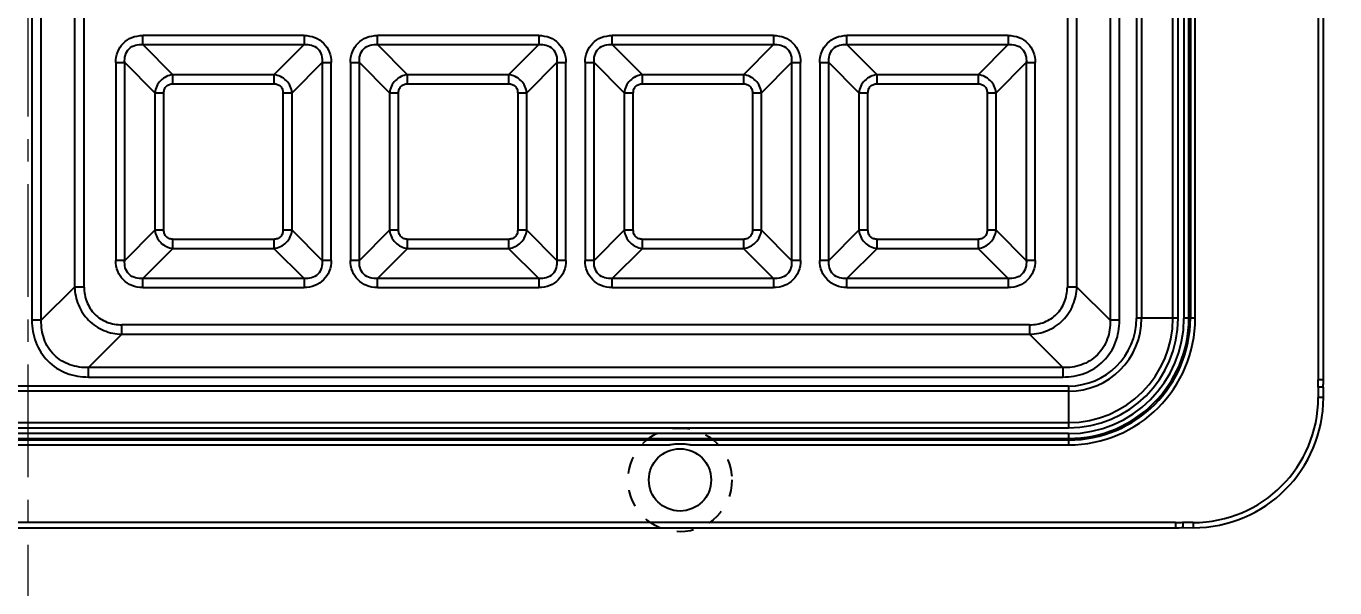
# Model space of a CAD drawing. Header units: millimetres. Extents: x -174 to 1895, y -261 to 458.
# Drawn here: x 1233.8 to 1359.9, y 128.7 to 182.8 of the extents above; entities that cross this region are included whole.
import ezdxf

# ---------------------------------------------------------------- set-up
doc = ezdxf.new("R2010")
doc.units = ezdxf.units.MM
doc.header["$LTSCALE"] = 16.335
doc.header["$PDMODE"] = 3
doc.header["$PDSIZE"] = 0.3125
doc.linetypes.add('CENTER', pattern=[0.6, 0.375, -0.075, 0.075, -0.075])
doc.linetypes.add('HIDDEN', pattern=[0.2, 0.1, -0.1])
doc.layers.get('0').update_dxf_attribs({"linetype": 'CONTINUOUS'})
doc.layers.get('Defpoints').update_dxf_attribs({"linetype": 'CONTINUOUS'})
doc.layers.add('250', color=7, linetype='CONTINUOUS')
doc.layers.add('center', color=1, linetype='CENTER', lineweight=9)
doc.styles.get("Standard").update_dxf_attribs({"font": 'txt', "width": 0.8})
doc.dimstyles.get("Standard").update_dxf_attribs({"dimtxt": 0.15625, "dimasz": 0.1875, "dimexe": 0.125, "dimexo": 0.0625, "dimtad": 0, "dimtih": 1, "dimtoh": 1, "dimdsep": 46, "dimtxsty": 'Standard', "dimcen": 0.09, "dimadec": 0, "dimazin": 0, "dimtp": 0.01, "dimtm": 0.01, "dimtfac": 1, "dimtofl": 0, "dimtmove": 0, "dimatfit": 3, "dimfxl": 0, "dimtolj": 1, "dimarcsym": 0})

# ---------------------------------------------------------------- blocks, each defined once
blk = doc.blocks.new('*D77')
at = {"color": 6, "lineweight": -2}
for p, q in [((1355.52, 337.5), (1448.8, 337.5)), ((1448.8, 331.5), (1448.8, 247.3)), ((1448.8, 58.5), (1448.8, 224.9)), ((1343.01, 52.5), (1448.8, 52.5))]:
    blk.add_line(p, q, dxfattribs=at)
at = {"color": 6}
for points in [[(1447.8, 331.5), (1449.8, 331.5), (1448.8, 337.5)], [(1447.8, 58.5), (1449.8, 58.5), (1448.8, 52.5)]]:
    blk.add_solid(points, dxfattribs=at)
at = {"layer": 'Defpoints', "color": 0}
for p in [(1355.52, 337.5), (1343.01, 52.5), (1448.8, 52.5)]:
    blk.add_point(p, dxfattribs=at)
at = {"color": 4, "insert": (1448.8, 236.1), "char_height": 6, "attachment_point": 5, "rotation": 90}
blk.add_mtext('\\A1;285.00', dxfattribs=at)

msp = doc.modelspace()

# ---------------------------------------------------------------- linework, layer by layer
at = {"layer": '250', "color": 7, "linetype": 'Continuous'}
for p, q in [((1358.328, 279.4), (1358.328, 148.75)), ((1358.831, 148.75), (1358.831, 279.4)), ((1234.392, 263.419), (1234.392, 154.479)), ((1235.303, 154.479), (1235.303, 263.419)), ((1338.277, 263.419), (1338.277, 154.479)), ((1339.188, 154.479), (1339.188, 263.419)), ((1340.813, 263.219), (1340.813, 154.679)), ((1341.315, 263.219), (1341.315, 154.679)), ((1344.33, 154.679), (1344.33, 263.219)), ((1344.833, 154.679), (1344.833, 263.219)), ((1345.397, 263.219), (1345.397, 154.679)), ((1345.864, 154.679), (1345.864, 263.219)), ((1346.013, 263.219), (1346.013, 154.679)), ((1346.48, 154.679), (1346.48, 263.219)), ((1238.511, 260.211), (1238.511, 157.687)), ((1239.422, 157.687), (1239.422, 260.211)), ((1334.158, 260.211), (1334.158, 157.687)), ((1335.069, 157.687), (1335.069, 260.211)), ((1245.084, 181.041), (1245.084, 181.911)), ((1260.62, 181.911), (1245.084, 181.911)), ((1260.62, 181.911), (1260.62, 181.041)), ((1267.696, 181.041), (1267.696, 181.911)), ((1283.232, 181.911), (1267.696, 181.911)), ((1283.232, 181.911), (1283.232, 181.041)), ((1290.309, 181.041), (1290.309, 181.911)), ((1305.845, 181.911), (1290.309, 181.911)), ((1305.845, 181.911), (1305.845, 181.041)), ((1312.921, 181.041), (1312.921, 181.911)), ((1328.457, 181.911), (1312.921, 181.911)), ((1328.457, 181.911), (1328.457, 181.041)), ((1245.084, 181.041), (1247.985, 178.14)), ((1245.084, 181.041), (1260.62, 181.041)), ((1257.718, 178.14), (1260.62, 181.041)), ((1267.696, 181.041), (1270.597, 178.14)), ((1267.696, 181.041), (1283.232, 181.041)), ((1280.331, 178.14), (1283.232, 181.041)), ((1290.309, 181.041), (1293.21, 178.14)), ((1290.309, 181.041), (1305.845, 181.041)), ((1302.943, 178.14), (1305.845, 181.041)), ((1312.921, 181.041), (1315.822, 178.14)), ((1312.921, 181.041), (1328.457, 181.041)), ((1325.556, 178.14), (1328.457, 181.041)), ((1242.473, 179.3), (1242.473, 160.247)), ((1242.473, 179.3), (1243.343, 179.3)), ((1243.343, 160.247), (1243.343, 179.3)), ((1246.244, 176.399), (1243.343, 179.3)), ((1262.36, 179.3), (1259.459, 176.399)), ((1262.36, 179.3), (1262.36, 160.247)), ((1262.36, 179.3), (1263.231, 179.3)), ((1263.231, 160.247), (1263.231, 179.3)), ((1265.085, 179.3), (1265.085, 160.247)), ((1265.085, 179.3), (1265.956, 179.3)), ((1265.956, 160.247), (1265.956, 179.3)), ((1268.857, 176.399), (1265.956, 179.3)), ((1284.973, 179.3), (1282.072, 176.399)), ((1284.973, 179.3), (1284.973, 160.247)), ((1284.973, 179.3), (1285.843, 179.3)), ((1285.843, 160.247), (1285.843, 179.3)), ((1287.698, 179.3), (1287.698, 160.247)), ((1287.698, 179.3), (1288.568, 179.3)), ((1288.568, 160.247), (1288.568, 179.3)), ((1291.469, 176.399), (1288.568, 179.3)), ((1307.585, 179.3), (1304.684, 176.399)), ((1307.585, 179.3), (1307.585, 160.247)), ((1307.585, 179.3), (1308.456, 179.3)), ((1308.456, 160.247), (1308.456, 179.3)), ((1310.31, 179.3), (1310.31, 160.247)), ((1310.31, 179.3), (1311.181, 179.3)), ((1311.181, 160.247), (1311.181, 179.3)), ((1314.082, 176.399), (1311.181, 179.3)), ((1330.198, 179.3), (1327.297, 176.399)), ((1330.198, 179.3), (1330.198, 160.247)), ((1330.198, 179.3), (1331.068, 179.3)), ((1331.068, 160.247), (1331.068, 179.3)), ((1247.985, 177.27), (1247.985, 178.14)), ((1257.718, 178.14), (1247.985, 178.14)), ((1257.718, 178.14), (1257.718, 177.27)), ((1270.597, 177.27), (1270.597, 178.14)), ((1280.331, 178.14), (1270.597, 178.14)), ((1280.331, 178.14), (1280.331, 177.27)), ((1293.21, 177.27), (1293.21, 178.14)), ((1302.943, 178.14), (1293.21, 178.14)), ((1302.943, 178.14), (1302.943, 177.27)), ((1315.822, 177.27), (1315.822, 178.14)), ((1325.556, 178.14), (1315.822, 178.14)), ((1325.556, 178.14), (1325.556, 177.27)), ((1247.985, 177.27), (1257.718, 177.27)), ((1270.597, 177.27), (1280.331, 177.27)), ((1293.21, 177.27), (1302.943, 177.27)), ((1315.822, 177.27), (1325.556, 177.27)), ((1246.244, 176.399), (1246.244, 163.148)), ((1246.244, 176.399), (1247.115, 176.399)), ((1247.115, 163.148), (1247.115, 176.399)), ((1258.589, 176.399), (1258.589, 163.148)), ((1258.589, 176.399), (1259.459, 176.399)), ((1259.459, 163.148), (1259.459, 176.399)), ((1268.857, 176.399), (1268.857, 163.148)), ((1268.857, 176.399), (1269.727, 176.399)), ((1269.727, 163.148), (1269.727, 176.399)), ((1281.201, 176.399), (1281.201, 163.148)), ((1281.201, 176.399), (1282.072, 176.399)), ((1282.072, 163.148), (1282.072, 176.399)), ((1291.469, 176.399), (1291.469, 163.148)), ((1291.469, 176.399), (1292.34, 176.399)), ((1292.34, 163.148), (1292.34, 176.399)), ((1303.814, 176.399), (1303.814, 163.148)), ((1303.814, 176.399), (1304.684, 176.399)), ((1304.684, 163.148), (1304.684, 176.399)), ((1314.082, 176.399), (1314.082, 163.148)), ((1314.082, 176.399), (1314.952, 176.399)), ((1314.952, 163.148), (1314.952, 176.399)), ((1326.426, 176.399), (1326.426, 163.148)), ((1326.426, 176.399), (1327.297, 176.399)), ((1327.297, 163.148), (1327.297, 176.399)), ((1243.343, 160.247), (1246.244, 163.148)), ((1247.115, 163.148), (1246.244, 163.148)), ((1259.459, 163.148), (1258.589, 163.148)), ((1259.459, 163.148), (1262.36, 160.247)), ((1265.956, 160.247), (1268.857, 163.148)), ((1269.727, 163.148), (1268.857, 163.148)), ((1282.072, 163.148), (1281.201, 163.148)), ((1282.072, 163.148), (1284.973, 160.247)), ((1288.568, 160.247), (1291.469, 163.148)), ((1292.34, 163.148), (1291.469, 163.148)), ((1304.684, 163.148), (1303.814, 163.148)), ((1304.684, 163.148), (1307.585, 160.247)), ((1311.181, 160.247), (1314.082, 163.148)), ((1314.952, 163.148), (1314.082, 163.148)), ((1327.297, 163.148), (1326.426, 163.148)), ((1327.297, 163.148), (1330.198, 160.247)), ((1247.985, 161.408), (1245.084, 158.506)), ((1247.985, 161.408), (1247.985, 162.278)), ((1257.718, 162.278), (1247.985, 162.278)), ((1247.985, 161.408), (1257.718, 161.408)), ((1257.718, 162.278), (1257.718, 161.408)), ((1260.62, 158.506), (1257.718, 161.408)), ((1270.597, 161.408), (1267.696, 158.506)), ((1270.597, 161.408), (1270.597, 162.278)), ((1280.331, 162.278), (1270.597, 162.278)), ((1270.597, 161.408), (1280.331, 161.408)), ((1280.331, 162.278), (1280.331, 161.408)), ((1283.232, 158.506), (1280.331, 161.408)), ((1293.21, 161.408), (1290.309, 158.506)), ((1293.21, 161.408), (1293.21, 162.278)), ((1302.943, 162.278), (1293.21, 162.278)), ((1293.21, 161.408), (1302.943, 161.408)), ((1302.943, 162.278), (1302.943, 161.408)), ((1305.845, 158.506), (1302.943, 161.408)), ((1315.822, 161.408), (1312.921, 158.506)), ((1315.822, 161.408), (1315.822, 162.278)), ((1325.556, 162.278), (1315.822, 162.278)), ((1315.822, 161.408), (1325.556, 161.408)), ((1325.556, 162.278), (1325.556, 161.408)), ((1328.457, 158.506), (1325.556, 161.408)), ((1243.343, 160.247), (1242.473, 160.247)), ((1263.231, 160.247), (1262.36, 160.247)), ((1265.956, 160.247), (1265.085, 160.247)), ((1285.843, 160.247), (1284.973, 160.247)), ((1288.568, 160.247), (1287.698, 160.247)), ((1308.456, 160.247), (1307.585, 160.247)), ((1311.181, 160.247), (1310.31, 160.247)), ((1331.068, 160.247), (1330.198, 160.247)), ((1235.303, 154.479), (1238.511, 157.687)), ((1239.422, 157.687), (1238.511, 157.687)), ((1245.084, 157.636), (1245.084, 158.506)), ((1260.62, 158.506), (1245.084, 158.506)), ((1245.084, 157.636), (1260.62, 157.636)), ((1260.62, 158.506), (1260.62, 157.636)), ((1267.696, 157.636), (1267.696, 158.506)), ((1283.232, 158.506), (1267.696, 158.506)), ((1267.696, 157.636), (1283.232, 157.636)), ((1283.232, 158.506), (1283.232, 157.636)), ((1290.309, 157.636), (1290.309, 158.506)), ((1305.845, 158.506), (1290.309, 158.506)), ((1290.309, 157.636), (1305.845, 157.636)), ((1305.845, 158.506), (1305.845, 157.636)), ((1312.921, 157.636), (1312.921, 158.506)), ((1328.457, 158.506), (1312.921, 158.506)), ((1312.921, 157.636), (1328.457, 157.636)), ((1328.457, 158.506), (1328.457, 157.636)), ((1335.069, 157.687), (1334.158, 157.687)), ((1335.069, 157.687), (1338.277, 154.479)), ((1235.303, 154.479), (1234.392, 154.479)), ((1243.065, 153.133), (1243.065, 154.043)), ((1330.515, 154.043), (1243.065, 154.043)), ((1330.515, 154.043), (1330.515, 153.133)), ((1339.188, 154.479), (1338.277, 154.479)), ((1344.833, 154.679), (1340.813, 154.679)), ((1346.48, 154.679), (1345.397, 154.679)), ((1243.065, 153.133), (1239.857, 149.925)), ((1243.065, 153.133), (1330.515, 153.133)), ((1333.723, 149.925), (1330.515, 153.133)), ((1239.857, 149.014), (1239.857, 149.925)), ((1333.723, 149.925), (1239.857, 149.925)), ((1239.857, 149.014), (1333.723, 149.014)), ((1333.723, 149.925), (1333.723, 149.014)), ((1334.28, 148.147), (1133.729, 148.147)), ((1334.28, 147.644), (1133.729, 147.644)), ((1334.28, 148.147), (1334.28, 144.127)), ((1358.831, 148.75), (1358.328, 148.75)), ((1358.328, 148.041), (1358.328, 147.041)), ((1358.831, 148.041), (1358.328, 148.041)), ((1358.831, 147.041), (1358.822, 148.041)), ((1358.831, 147.041), (1358.328, 147.041)), ((1133.729, 144.629), (1334.28, 144.629)), ((1133.729, 144.127), (1334.28, 144.127)), ((1334.281, 143.562), (1133.729, 143.562)), ((1133.729, 143.096), (1334.28, 143.096)), ((1334.28, 142.946), (1133.729, 142.946)), ((1172.195, 142.48), (1295.86, 142.48)), ((1297.82, 142.48), (1334.281, 142.48)), ((1334.28, 143.562), (1334.28, 142.48)), ((1344.578, 134.999), (1123.478, 134.999)), ((1344.578, 134.999), (1344.578, 134.496)), ((1345.286, 134.999), (1345.286, 134.496)), ((1346.286, 134.999), (1345.286, 134.999)), ((1346.286, 134.999), (1346.286, 134.496)), ((1123.478, 134.496), (1344.578, 134.496)), ((1345.286, 134.505), (1346.286, 134.496))]:
    msp.add_line(p, q, dxfattribs=at)
at = {"layer": '250', "color": 8, "linetype": 'HIDDEN'}
msp.add_circle((1296.84, 139.102), 5, dxfattribs=at)
at = {"layer": '250', "color": 7, "linetype": 'Continuous'}
msp.add_circle((1296.84, 139.102), 3, dxfattribs=at)
for centre, radius, start, end in [((1334.28, 154.679), 11.733, 270, 0), ((1334.28, 154.679), 11.583, 270, 0), ((1334.28, 154.679), 10.553, 270, 360), ((1334.28, 154.679), 10.05, 270, 0), ((1334.28, 154.679), 7.035, 270, 0), ((1334.28, 154.679), 6.532, 270, 0), ((1334.28, 154.679), 12.199, 270.00146, 359.99903), ((1334.28, 154.679), 11.117, 270.00097, 0.00007), ((1344.578, 148.75), 13.751, 357.04652, 0), ((1344.578, 148.75), 14.253, 357.15249, 360), ((1346.286, 147.041), 12.545, 270, 360), ((1346.286, 147.041), 12.042, 270, 0), ((1344.578, 148.75), 13.751, 270, 272.95349), ((1344.578, 148.75), 14.253, 270, 272.84752)]:
    msp.add_arc(centre, radius, start, end, dxfattribs=at)
for points, knots in [([(1242.473, 179.3), (1242.473, 179.656), (1242.59, 180.351), (1243.157, 181.227), (1244.033, 181.794), (1244.728, 181.911), (1245.084, 181.911)], [0, 0, 0, 0, 0.2598139, 0.5, 0.7401861, 1, 1, 1, 1]), ([(1260.62, 181.911), (1260.976, 181.911), (1261.671, 181.794), (1262.546, 181.227), (1263.113, 180.351), (1263.231, 179.656), (1263.231, 179.3)], [0, 0, 0, 0, 0.2598139, 0.5, 0.7401861, 1, 1, 1, 1]), ([(1265.085, 179.3), (1265.085, 179.656), (1265.203, 180.351), (1265.77, 181.227), (1266.645, 181.794), (1267.34, 181.911), (1267.696, 181.911)], [0, 0, 0, 0, 0.2598139, 0.5, 0.7401861, 1, 1, 1, 1]), ([(1283.232, 181.911), (1283.588, 181.911), (1284.283, 181.794), (1285.159, 181.227), (1285.726, 180.351), (1285.843, 179.656), (1285.843, 179.3)], [0, 0, 0, 0, 0.2598139, 0.5, 0.7401861, 1, 1, 1, 1]), ([(1287.698, 179.3), (1287.698, 179.656), (1287.815, 180.351), (1288.382, 181.227), (1289.258, 181.794), (1289.953, 181.911), (1290.309, 181.911)], [0, 0, 0, 0, 0.2598139, 0.5, 0.7401861, 1, 1, 1, 1]), ([(1305.845, 181.911), (1306.201, 181.911), (1306.896, 181.794), (1307.771, 181.227), (1308.338, 180.351), (1308.456, 179.656), (1308.456, 179.3)], [0, 0, 0, 0, 0.2598139, 0.5, 0.7401861, 1, 1, 1, 1]), ([(1310.31, 179.3), (1310.31, 179.656), (1310.428, 180.351), (1310.995, 181.227), (1311.87, 181.794), (1312.565, 181.911), (1312.921, 181.911)], [0, 0, 0, 0, 0.2598139, 0.5, 0.7401861, 1, 1, 1, 1]), ([(1328.457, 181.911), (1328.813, 181.911), (1329.508, 181.794), (1330.384, 181.227), (1330.951, 180.351), (1331.068, 179.656), (1331.068, 179.3)], [0, 0, 0, 0, 0.2598139, 0.5, 0.7401861, 1, 1, 1, 1]), ([(1243.343, 179.3), (1243.322, 179.537), (1243.346, 180.024), (1243.703, 180.681), (1244.361, 181.04), (1244.847, 181.062), (1245.084, 181.041)], [0, 0, 0, 0, 0.2498126, 0.500004, 0.7502083, 1, 1, 1, 1]), ([(1260.62, 181.041), (1260.856, 181.062), (1261.343, 181.038), (1262.001, 180.681), (1262.359, 180.024), (1262.382, 179.537), (1262.36, 179.3)], [0, 0, 0, 0, 0.2498126, 0.500004, 0.7502083, 1, 1, 1, 1]), ([(1265.956, 179.3), (1265.934, 179.537), (1265.958, 180.024), (1266.315, 180.681), (1266.973, 181.04), (1267.46, 181.062), (1267.696, 181.041)], [0, 0, 0, 0, 0.2498126, 0.500004, 0.7502083, 1, 1, 1, 1]), ([(1283.232, 181.041), (1283.469, 181.062), (1283.955, 181.038), (1284.613, 180.681), (1284.971, 180.024), (1284.994, 179.537), (1284.973, 179.3)], [0, 0, 0, 0, 0.2498129, 0.5000047, 0.7502094, 1, 1, 1, 1]), ([(1288.568, 179.3), (1288.547, 179.537), (1288.571, 180.024), (1288.928, 180.681), (1289.586, 181.04), (1290.072, 181.062), (1290.309, 181.041)], [0, 0, 0, 0, 0.2498126, 0.500004, 0.7502083, 1, 1, 1, 1]), ([(1305.845, 181.041), (1306.081, 181.062), (1306.568, 181.038), (1307.226, 180.681), (1307.584, 180.024), (1307.607, 179.537), (1307.585, 179.3)], [0, 0, 0, 0, 0.2498129, 0.5000047, 0.7502094, 1, 1, 1, 1]), ([(1311.181, 179.3), (1311.159, 179.537), (1311.183, 180.024), (1311.54, 180.681), (1312.198, 181.04), (1312.685, 181.062), (1312.921, 181.041)], [0, 0, 0, 0, 0.2498126, 0.500004, 0.7502083, 1, 1, 1, 1]), ([(1328.457, 181.041), (1328.694, 181.062), (1329.18, 181.038), (1329.838, 180.681), (1330.196, 180.024), (1330.219, 179.537), (1330.198, 179.3)], [0, 0, 0, 0, 0.2498129, 0.5000047, 0.7502094, 1, 1, 1, 1]), ([(1247.985, 178.14), (1247.767, 178.116), (1247.332, 177.993), (1246.782, 177.602), (1246.391, 177.052), (1246.268, 176.618), (1246.244, 176.399)], [0, 0, 0, 0, 0.2488089, 0.5000046, 0.7512022, 1, 1, 1, 1]), ([(1259.459, 176.399), (1259.436, 176.618), (1259.313, 177.052), (1258.922, 177.602), (1258.371, 177.993), (1257.937, 178.116), (1257.718, 178.14)], [0, 0, 0, 0, 0.2488089, 0.5000046, 0.7512022, 1, 1, 1, 1]), ([(1270.597, 178.14), (1270.379, 178.116), (1269.945, 177.993), (1269.394, 177.602), (1269.003, 177.052), (1268.88, 176.618), (1268.857, 176.399)], [0, 0, 0, 0, 0.2488089, 0.5000046, 0.7512022, 1, 1, 1, 1]), ([(1282.072, 176.399), (1282.048, 176.618), (1281.925, 177.052), (1281.534, 177.602), (1280.983, 177.993), (1280.549, 178.116), (1280.331, 178.14)], [0, 0, 0, 0, 0.2488094, 0.5000048, 0.7512021, 1, 1, 1, 1]), ([(1293.21, 178.14), (1292.992, 178.116), (1292.557, 177.993), (1292.007, 177.602), (1291.616, 177.052), (1291.493, 176.618), (1291.469, 176.399)], [0, 0, 0, 0, 0.2488089, 0.5000046, 0.7512022, 1, 1, 1, 1]), ([(1304.684, 176.399), (1304.661, 176.618), (1304.538, 177.052), (1304.147, 177.602), (1303.596, 177.993), (1303.162, 178.116), (1302.943, 178.14)], [0, 0, 0, 0, 0.2488094, 0.5000048, 0.7512021, 1, 1, 1, 1]), ([(1315.822, 178.14), (1315.604, 178.116), (1315.17, 177.993), (1314.619, 177.602), (1314.228, 177.052), (1314.105, 176.618), (1314.082, 176.399)], [0, 0, 0, 0, 0.2488089, 0.5000046, 0.7512022, 1, 1, 1, 1]), ([(1327.297, 176.399), (1327.273, 176.618), (1327.15, 177.052), (1326.759, 177.602), (1326.208, 177.993), (1325.774, 178.116), (1325.556, 178.14)], [0, 0, 0, 0, 0.2488094, 0.5000048, 0.7512021, 1, 1, 1, 1]), ([(1247.115, 176.399), (1247.119, 176.514), (1247.15, 176.745), (1247.339, 177.045), (1247.639, 177.234), (1247.871, 177.267), (1247.985, 177.27)], [0, 0, 0, 0, 0.2504754, 0.5001884, 0.7499155, 1, 1, 1, 1]), ([(1257.718, 177.27), (1257.833, 177.265), (1258.064, 177.234), (1258.365, 177.045), (1258.553, 176.745), (1258.586, 176.514), (1258.589, 176.399)], [0, 0, 0, 0, 0.2504754, 0.5001884, 0.7499155, 1, 1, 1, 1]), ([(1269.727, 176.399), (1269.732, 176.514), (1269.762, 176.745), (1269.952, 177.045), (1270.252, 177.234), (1270.483, 177.267), (1270.597, 177.27)], [0, 0, 0, 0, 0.2504754, 0.5001884, 0.7499155, 1, 1, 1, 1]), ([(1280.331, 177.27), (1280.445, 177.265), (1280.677, 177.234), (1280.977, 177.045), (1281.166, 176.745), (1281.199, 176.514), (1281.201, 176.399)], [0, 0, 0, 0, 0.2504754, 0.5001884, 0.7499155, 1, 1, 1, 1]), ([(1292.34, 176.399), (1292.344, 176.514), (1292.375, 176.745), (1292.564, 177.045), (1292.864, 177.234), (1293.096, 177.267), (1293.21, 177.27)], [0, 0, 0, 0, 0.2504754, 0.5001884, 0.7499155, 1, 1, 1, 1]), ([(1302.943, 177.27), (1303.058, 177.265), (1303.289, 177.234), (1303.59, 177.045), (1303.778, 176.745), (1303.811, 176.514), (1303.814, 176.399)], [0, 0, 0, 0, 0.2504754, 0.5001884, 0.7499155, 1, 1, 1, 1]), ([(1314.952, 176.399), (1314.957, 176.514), (1314.987, 176.745), (1315.177, 177.045), (1315.477, 177.234), (1315.708, 177.267), (1315.822, 177.27)], [0, 0, 0, 0, 0.2504754, 0.5001884, 0.7499155, 1, 1, 1, 1]), ([(1325.556, 177.27), (1325.67, 177.265), (1325.902, 177.234), (1326.202, 177.045), (1326.391, 176.745), (1326.424, 176.514), (1326.426, 176.399)], [0, 0, 0, 0, 0.2504754, 0.5001884, 0.7499155, 1, 1, 1, 1]), ([(1246.244, 163.148), (1246.268, 162.93), (1246.391, 162.496), (1246.782, 161.945), (1247.332, 161.554), (1247.767, 161.431), (1247.985, 161.408)], [0, 0, 0, 0, 0.2488089, 0.5000044, 0.7512017, 1, 1, 1, 1]), ([(1247.985, 162.278), (1247.871, 162.283), (1247.639, 162.313), (1247.339, 162.503), (1247.15, 162.802), (1247.117, 163.034), (1247.115, 163.148)], [0, 0, 0, 0, 0.2504754, 0.5001884, 0.7499155, 1, 1, 1, 1]), ([(1258.589, 163.148), (1258.584, 163.034), (1258.554, 162.802), (1258.364, 162.502), (1258.064, 162.314), (1257.833, 162.281), (1257.718, 162.278)], [0, 0, 0, 0, 0.2504754, 0.5001884, 0.7499155, 1, 1, 1, 1]), ([(1257.718, 161.408), (1257.937, 161.431), (1258.371, 161.554), (1258.922, 161.945), (1259.313, 162.496), (1259.436, 162.93), (1259.459, 163.148)], [0, 0, 0, 0, 0.2488089, 0.5000044, 0.7512017, 1, 1, 1, 1]), ([(1268.857, 163.148), (1268.88, 162.93), (1269.003, 162.496), (1269.394, 161.945), (1269.945, 161.554), (1270.379, 161.431), (1270.597, 161.408)], [0, 0, 0, 0, 0.2488089, 0.5000046, 0.7512022, 1, 1, 1, 1]), ([(1270.597, 162.278), (1270.483, 162.283), (1270.251, 162.313), (1269.951, 162.503), (1269.763, 162.802), (1269.73, 163.034), (1269.727, 163.148)], [0, 0, 0, 0, 0.2504754, 0.5001884, 0.7499155, 1, 1, 1, 1]), ([(1281.201, 163.148), (1281.197, 163.034), (1281.166, 162.802), (1280.977, 162.502), (1280.677, 162.314), (1280.445, 162.281), (1280.331, 162.278)], [0, 0, 0, 0, 0.2504754, 0.5001884, 0.7499155, 1, 1, 1, 1]), ([(1280.331, 161.408), (1280.549, 161.431), (1280.984, 161.554), (1281.534, 161.945), (1281.925, 162.496), (1282.048, 162.93), (1282.072, 163.148)], [0, 0, 0, 0, 0.2488089, 0.5000044, 0.7512017, 1, 1, 1, 1]), ([(1291.469, 163.148), (1291.493, 162.93), (1291.616, 162.496), (1292.007, 161.945), (1292.557, 161.554), (1292.992, 161.431), (1293.21, 161.408)], [0, 0, 0, 0, 0.2488089, 0.5000046, 0.7512022, 1, 1, 1, 1]), ([(1293.21, 162.278), (1293.096, 162.283), (1292.864, 162.313), (1292.564, 162.503), (1292.375, 162.802), (1292.342, 163.034), (1292.34, 163.148)], [0, 0, 0, 0, 0.2504754, 0.5001884, 0.7499155, 1, 1, 1, 1]), ([(1303.814, 163.148), (1303.809, 163.034), (1303.779, 162.802), (1303.589, 162.502), (1303.289, 162.314), (1303.058, 162.281), (1302.943, 162.278)], [0, 0, 0, 0, 0.2504754, 0.5001884, 0.7499155, 1, 1, 1, 1]), ([(1302.943, 161.408), (1303.162, 161.431), (1303.596, 161.554), (1304.147, 161.945), (1304.538, 162.496), (1304.661, 162.93), (1304.684, 163.148)], [0, 0, 0, 0, 0.2488089, 0.5000044, 0.7512017, 1, 1, 1, 1]), ([(1314.082, 163.148), (1314.105, 162.93), (1314.228, 162.496), (1314.619, 161.945), (1315.17, 161.554), (1315.604, 161.431), (1315.822, 161.408)], [0, 0, 0, 0, 0.2488089, 0.5000046, 0.7512022, 1, 1, 1, 1]), ([(1315.822, 162.278), (1315.708, 162.283), (1315.476, 162.313), (1315.176, 162.503), (1314.988, 162.802), (1314.955, 163.034), (1314.952, 163.148)], [0, 0, 0, 0, 0.2504754, 0.5001884, 0.7499155, 1, 1, 1, 1]), ([(1326.426, 163.148), (1326.422, 163.034), (1326.391, 162.802), (1326.202, 162.502), (1325.902, 162.314), (1325.67, 162.281), (1325.556, 162.278)], [0, 0, 0, 0, 0.2504754, 0.5001884, 0.7499155, 1, 1, 1, 1]), ([(1325.556, 161.408), (1325.774, 161.431), (1326.209, 161.554), (1326.759, 161.945), (1327.15, 162.496), (1327.273, 162.93), (1327.297, 163.148)], [0, 0, 0, 0, 0.2488089, 0.5000044, 0.7512017, 1, 1, 1, 1]), ([(1245.084, 157.636), (1244.728, 157.636), (1244.033, 157.754), (1243.157, 158.32), (1242.59, 159.196), (1242.473, 159.891), (1242.473, 160.247)], [0, 0, 0, 0, 0.2598139, 0.5, 0.7401861, 1, 1, 1, 1]), ([(1245.084, 158.506), (1244.847, 158.485), (1244.361, 158.509), (1243.703, 158.866), (1243.345, 159.524), (1243.322, 160.01), (1243.343, 160.247)], [0, 0, 0, 0, 0.2498116, 0.5000034, 0.750208, 1, 1, 1, 1]), ([(1262.36, 160.247), (1262.382, 160.01), (1262.358, 159.524), (1262.001, 158.866), (1261.343, 158.508), (1260.856, 158.485), (1260.62, 158.506)], [0, 0, 0, 0, 0.2498116, 0.5000034, 0.750208, 1, 1, 1, 1]), ([(1263.231, 160.247), (1263.231, 159.891), (1263.113, 159.196), (1262.546, 158.32), (1261.671, 157.754), (1260.976, 157.636), (1260.62, 157.636)], [0, 0, 0, 0, 0.2598139, 0.5, 0.7401861, 1, 1, 1, 1]), ([(1267.696, 157.636), (1267.34, 157.636), (1266.645, 157.754), (1265.77, 158.32), (1265.203, 159.196), (1265.085, 159.891), (1265.085, 160.247)], [0, 0, 0, 0, 0.2598139, 0.5, 0.7401861, 1, 1, 1, 1]), ([(1267.696, 158.506), (1267.46, 158.485), (1266.973, 158.509), (1266.315, 158.866), (1265.957, 159.524), (1265.934, 160.01), (1265.956, 160.247)], [0, 0, 0, 0, 0.2498126, 0.500004, 0.7502083, 1, 1, 1, 1]), ([(1284.973, 160.247), (1284.994, 160.01), (1284.97, 159.524), (1284.613, 158.866), (1283.955, 158.508), (1283.469, 158.485), (1283.232, 158.506)], [0, 0, 0, 0, 0.2498116, 0.5000034, 0.750208, 1, 1, 1, 1]), ([(1285.843, 160.247), (1285.843, 159.891), (1285.726, 159.196), (1285.159, 158.32), (1284.283, 157.754), (1283.588, 157.636), (1283.232, 157.636)], [0, 0, 0, 0, 0.2598139, 0.5, 0.7401861, 1, 1, 1, 1]), ([(1290.309, 157.636), (1289.953, 157.636), (1289.258, 157.754), (1288.382, 158.32), (1287.815, 159.196), (1287.698, 159.891), (1287.698, 160.247)], [0, 0, 0, 0, 0.2598139, 0.5, 0.7401861, 1, 1, 1, 1]), ([(1290.309, 158.506), (1290.072, 158.485), (1289.586, 158.509), (1288.928, 158.866), (1288.57, 159.524), (1288.547, 160.01), (1288.568, 160.247)], [0, 0, 0, 0, 0.2498126, 0.500004, 0.7502083, 1, 1, 1, 1]), ([(1307.585, 160.247), (1307.607, 160.01), (1307.583, 159.524), (1307.226, 158.866), (1306.568, 158.508), (1306.081, 158.485), (1305.845, 158.506)], [0, 0, 0, 0, 0.2498116, 0.5000034, 0.750208, 1, 1, 1, 1]), ([(1308.456, 160.247), (1308.456, 159.891), (1308.338, 159.196), (1307.771, 158.32), (1306.896, 157.754), (1306.201, 157.636), (1305.845, 157.636)], [0, 0, 0, 0, 0.2598139, 0.5, 0.7401861, 1, 1, 1, 1]), ([(1312.921, 157.636), (1312.565, 157.636), (1311.87, 157.754), (1310.995, 158.32), (1310.428, 159.196), (1310.31, 159.891), (1310.31, 160.247)], [0, 0, 0, 0, 0.2598139, 0.5, 0.7401861, 1, 1, 1, 1]), ([(1312.921, 158.506), (1312.685, 158.485), (1312.198, 158.509), (1311.54, 158.866), (1311.182, 159.524), (1311.159, 160.01), (1311.181, 160.247)], [0, 0, 0, 0, 0.2498126, 0.500004, 0.7502083, 1, 1, 1, 1]), ([(1330.198, 160.247), (1330.219, 160.01), (1330.195, 159.524), (1329.838, 158.866), (1329.18, 158.508), (1328.694, 158.485), (1328.457, 158.506)], [0, 0, 0, 0, 0.2498116, 0.5000034, 0.750208, 1, 1, 1, 1]), ([(1331.068, 160.247), (1331.068, 159.891), (1330.951, 159.196), (1330.384, 158.32), (1329.508, 157.754), (1328.813, 157.636), (1328.457, 157.636)], [0, 0, 0, 0, 0.2598139, 0.5, 0.7401861, 1, 1, 1, 1]), ([(1238.511, 157.687), (1238.528, 157.097), (1238.771, 155.91), (1239.774, 154.395), (1241.289, 153.393), (1242.476, 153.15), (1243.065, 153.133)], [0, 0, 0, 0, 0.2499806, 0.5000386, 0.7500725, 1, 1, 1, 1]), ([(1239.422, 157.687), (1239.422, 157.199), (1239.593, 156.233), (1240.379, 155.001), (1241.612, 154.214), (1242.577, 154.043), (1243.065, 154.043)], [0, 0, 0, 0, 0.2557075, 0.5, 0.7442925, 1, 1, 1, 1]), ([(1330.515, 154.043), (1331.003, 154.043), (1331.969, 154.214), (1333.201, 155.001), (1333.988, 156.233), (1334.158, 157.199), (1334.158, 157.687)], [0, 0, 0, 0, 0.2557075, 0.5, 0.7442925, 1, 1, 1, 1]), ([(1330.515, 153.133), (1331.105, 153.15), (1332.291, 153.393), (1333.806, 154.396), (1334.809, 155.911), (1335.052, 157.097), (1335.069, 157.687)], [0, 0, 0, 0, 0.2499806, 0.5000386, 0.7500725, 1, 1, 1, 1]), ([(1234.392, 154.479), (1234.4, 154.119), (1234.459, 153.399), (1234.825, 152.003), (1235.832, 150.453), (1237.688, 149.245), (1239.141, 149.028), (1239.857, 149.014)], [0, 0, 0, 0, 0.1254866, 0.2508419, 0.5005096, 0.7500855, 1, 1, 1, 1]), ([(1239.857, 149.925), (1239.254, 149.906), (1238.326, 150.03), (1237.226, 150.557), (1236.506, 151.129), (1235.935, 151.848), (1235.409, 152.948), (1235.284, 153.875), (1235.303, 154.479)], [0, 0, 0, 0, 0.2493586, 0.3746953, 0.5000861, 0.6254884, 0.7507562, 1, 1, 1, 1]), ([(1333.723, 149.014), (1334.083, 149.022), (1334.803, 149.08), (1336.198, 149.447), (1337.749, 150.453), (1338.957, 152.31), (1339.174, 153.762), (1339.188, 154.479)], [0, 0, 0, 0, 0.1254866, 0.2508419, 0.5005096, 0.7500855, 1, 1, 1, 1]), ([(1338.277, 154.479), (1338.296, 153.875), (1338.172, 152.948), (1337.645, 151.848), (1337.073, 151.128), (1336.353, 150.556), (1335.253, 150.03), (1334.326, 149.905), (1333.723, 149.925)], [0, 0, 0, 0, 0.2493586, 0.3746953, 0.5000861, 0.6254884, 0.7507562, 1, 1, 1, 1]), ([(1296.84, 142.551), (1296.758, 142.551), (1296.594, 142.546), (1296.348, 142.539), (1296.104, 142.509), (1295.942, 142.48), (1295.86, 142.48)], [0, 0, 0, 0, 0.2499663, 0.5000182, 0.7501971, 1, 1, 1, 1]), ([(1297.82, 142.48), (1297.738, 142.48), (1297.576, 142.509), (1297.332, 142.539), (1297.086, 142.546), (1296.922, 142.551), (1296.84, 142.551)], [0, 0, 0, 0, 0.2498028, 0.4999818, 0.7500337, 1, 1, 1, 1])]:
    msp.add_open_spline(points, degree=3, knots=knots, dxfattribs=at)
at = {"layer": 'center', "color": 1, "linetype": 'CENTER', "ltscale": 1.772635}
msp.add_line((1234.028, 52.497), (1234.028, 337.497), dxfattribs=at)

# ---------------------------------------------------------------- dimensions: what is measured, and where the dimension line sits
dim = msp.add_linear_dim(base=(1448.799, 52.497), p1=(1355.516, 337.497), p2=(1343.007, 52.497), angle=90, dimstyle='Standard', override={"dimtxt": 6, "dimasz": 6, "dimexe": 0, "dimexo": 0, "dimgap": 0, "dimtih": 0, "dimtoh": 0, "dimzin": 0, "dimcen": 0, "dimclrd": 6, "dimclre": 6, "dimclrt": 4, "dimtp": 0, "dimtm": 0, "dimtzin": 0})
dim.commit()
dim.dimension.update_dxf_attribs({"geometry": '*D77', "text_midpoint": (1448.799, 236.103), "dimtype": 160})

doc.saveas('drawing.dxf')
